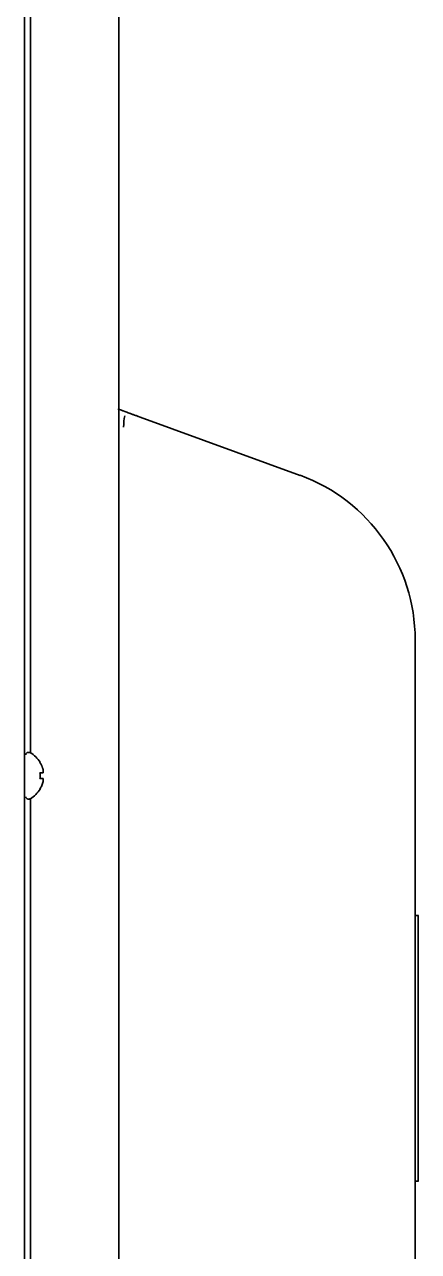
# Model space of a CAD drawing. Extents: x 5809 to 10669, y -850 to 3566.
# Drawn here: x 8074.7 to 8142.2, y 1481.2 to 1691.6 of the extents above; entities that cross this region are included whole.
import ezdxf

# ---------------------------------------------------------------- set-up
doc = ezdxf.new("R2010")
doc.units = 0
doc.header["$LTSCALE"] = 5
doc.layers.add('1', color=7, linetype='CONTINUOUS', true_color=0xffffff)

msp = doc.modelspace()

# ---------------------------------------------------------------- linework, layer by layer
at = {"layer": '1', "color": 7, "linetype": 'Continuous', "lineweight": 35}
for p, q in [((8090.87, 1388.07), (8090.87, 2086.35)), ((8074.67, 2073.33), (8074.67, 1373.93)), ((8075.67, 1566.72), (8075.67, 2027.87)), ((8090.68, 1625.66), (8091.3, 1625.43)), ((8094.53, 1624.26), (8121.93, 1614.28)), ((8141.67, 1586.09), (8141.67, 1416.77)), ((8075.47, 1566.78), (8075.27, 1566.78)), ((8077.32, 1565.08), (8077.35, 1565.08)), ((8077.35, 1560.48), (8077.32, 1560.48)), ((8075.27, 1558.78), (8075.47, 1558.78)), ((8075.67, 1376.62), (8075.67, 1558.83)), ((8142.24, 1538.81), (8141.67, 1538.81)), ((8142.24, 1523.97), (8142.17, 1523.97)), ((8142.17, 1515.53), (8142.17, 1514.4)), ((8142.17, 1508.08), (8142.24, 1508.08)), ((8141.67, 1493.24), (8142.24, 1493.24))]:
    msp.add_line(p, q, dxfattribs=at)
for centre, radius, start, end in [((8111.67, 1586.09), 30, 0, 70), ((8075.27, 1566.38), 0.4, 90, 180), ((8075.47, 1566.38), 0.4, 59.6988, 90), ((8073.25, 1562.58), 4.8, 31.5837, 59.6988), ((8073.57, 1562.78), 3.78, 0.0035, 7.6041), ((8073.57, 1562.78), 3.78, 352.3959, 359.9965), ((8075.27, 1559.18), 0.4, 180, 270), ((8073.25, 1562.98), 4.8, 300.3012, 328.4186), ((8075.47, 1559.18), 0.4, 270, 300.3012)]:
    msp.add_arc(centre, radius, start, end, dxfattribs=at)
msp.add_ellipse((8093.39, 1621.87), major_axis=(-0.32, 4.31), ratio=0.39146, start_param=0.888656, end_param=1.384567, dxfattribs=at)
for points, knots in [([(8091.3, 1625.43), (8091.37, 1625.41), (8091.46, 1625.38), (8091.6, 1625.33), (8091.64, 1625.31), (8091.72, 1625.28), (8091.75, 1625.27), (8091.8, 1625.25), (8091.83, 1625.24), (8091.98, 1625.19), (8092.1, 1625.14), (8092.36, 1625.05), (8092.5, 1625), (8092.68, 1624.93), (8092.72, 1624.92), (8092.79, 1624.89), (8092.9, 1624.85), (8093.17, 1624.75), (8093.4, 1624.67), (8093.72, 1624.55), (8093.88, 1624.49), (8094.12, 1624.41), (8094.2, 1624.38), (8094.33, 1624.33), (8094.37, 1624.32), (8094.45, 1624.29), (8094.49, 1624.27), (8094.53, 1624.26)], [0, 0, 0, 0, 0.125, 0.125, 0.1875, 0.1875, 0.21875, 0.21875, 0.25, 0.25, 0.375, 0.375, 0.5, 0.5, 0.53125, 0.53125, 0.5625, 0.625, 0.75, 0.75, 0.875, 0.875, 0.9375, 0.9375, 0.96875, 0.96875, 1, 1, 1, 1]), ([(8077.32, 1563.28), (8077.44, 1563.28), (8077.55, 1563.28), (8077.69, 1563.28), (8077.73, 1563.28), (8077.81, 1563.28), (8077.84, 1563.28), (8077.87, 1563.28)], [0, 0, 0, 0, 0.5, 0.5, 0.75, 0.75, 1, 1, 1, 1]), ([(8077.32, 1560.48), (8077.44, 1560.68), (8077.55, 1560.89), (8077.69, 1561.21), (8077.73, 1561.32), (8077.81, 1561.55), (8077.84, 1561.66), (8077.87, 1561.78)], [0, 0, 0, 0, 0.5, 0.5, 0.75, 0.75, 1, 1, 1, 1]), ([(8142.17, 1538.81), (8142.17, 1538.81), (8142.17, 1538.78), (8142.17, 1538.56), (8142.17, 1537.91), (8142.17, 1537.12), (8142.17, 1536.37), (8142.17, 1535.77), (8142.17, 1535.11), (8142.17, 1534.14), (8142.17, 1532.73), (8142.17, 1530.69), (8142.17, 1528.33), (8142.17, 1525.64), (8142.17, 1521.93), (8142.17, 1518.31), (8142.17, 1516.03)], [0, 0, 0, 0, 0.034613, 0.147046, 0.25253, 0.349668, 0.394855, 0.43772, 0.479526, 0.521409, 0.604506, 0.685109, 0.761227, 0.831118, 0.893788, 1, 1, 1, 1]), ([(8142.17, 1516.03), (8142.17, 1513.75), (8142.17, 1510.12), (8142.17, 1506.42), (8142.17, 1503.72), (8142.17, 1501.36), (8142.17, 1499.33), (8142.17, 1497.92), (8142.17, 1496.94), (8142.17, 1496.28), (8142.17, 1495.68), (8142.17, 1494.93), (8142.17, 1494.14), (8142.17, 1493.5), (8142.17, 1493.27), (8142.17, 1493.24), (8142.17, 1493.24)], [0, 0, 0, 0, 0.106212, 0.168882, 0.238773, 0.314891, 0.395494, 0.478591, 0.520474, 0.56228, 0.605145, 0.650332, 0.74747, 0.852954, 0.965387, 1, 1, 1, 1])]:
    msp.add_open_spline(points, degree=3, knots=knots, dxfattribs=at)
for points in [[(8077.87, 1563.78), (8077.85, 1563.83), (8077.83, 1563.94), (8077.77, 1564.1), (8077.72, 1564.26), (8077.66, 1564.41), (8077.59, 1564.57), (8077.52, 1564.72), (8077.43, 1564.89), (8077.36, 1565.01), (8077.32, 1565.08)], [(8077.87, 1563.28), (8077.87, 1563.3), (8077.88, 1563.35), (8077.88, 1563.42), (8077.88, 1563.49), (8077.88, 1563.56), (8077.88, 1563.63), (8077.88, 1563.7), (8077.87, 1563.75), (8077.87, 1563.78)], [(8077.87, 1562.28), (8077.85, 1562.28), (8077.83, 1562.28), (8077.77, 1562.28), (8077.72, 1562.28), (8077.66, 1562.28), (8077.59, 1562.28), (8077.52, 1562.28), (8077.43, 1562.28), (8077.36, 1562.28), (8077.32, 1562.28)], [(8077.87, 1561.78), (8077.87, 1561.8), (8077.88, 1561.85), (8077.88, 1561.93), (8077.88, 1562), (8077.88, 1562.07), (8077.88, 1562.14), (8077.88, 1562.21), (8077.87, 1562.25), (8077.87, 1562.28)]]:
    msp.add_open_spline(points, degree=3, dxfattribs=at)

doc.saveas('drawing.dxf')
